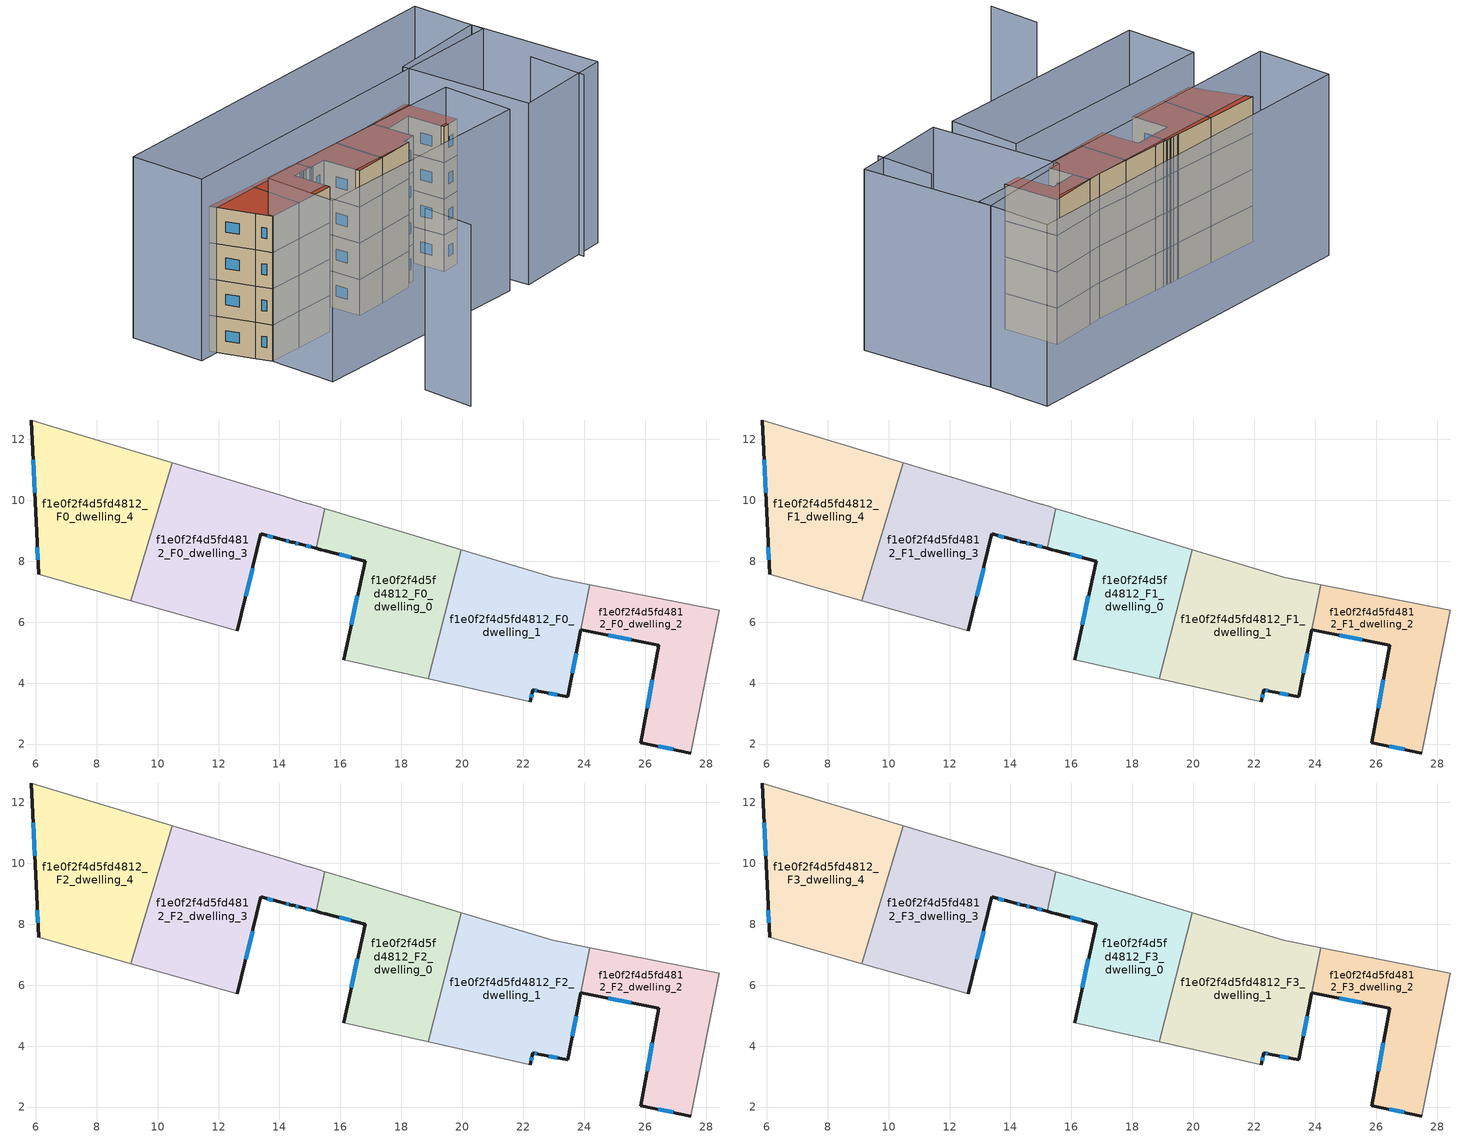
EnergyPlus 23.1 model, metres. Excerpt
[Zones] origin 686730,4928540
f1e0f2f4d5fd4812_F0_dwelling_0
 floor ground (EU_floor_Construction): 19.97,8.38 18.88,4.14 16.11,4.76 16.81,8 15.5,8.35 15.36,8.38 15.21,8.42 15.49,9.73 15.78,9.64 16.64,9.38 16.69,9.37 z0
 wall outside (EU_wall_Construction): 15.21,8.42 15.36,8.38 15.5,8.35 16.81,8 16.11,4.76 z0:3
 wall adiabatic (EU_wall_Construction): 19.97,8.38 16.69,9.37 16.64,9.38 15.78,9.64 15.49,9.73 / 16.11,4.76 18.88,4.14 z0:3
 wall to f1e0f2f4d5fd4812_F0_dwelling_3 (EU_wall_Construction): 15.49,9.73 15.21,8.42 z0:3
 wall to f1e0f2f4d5fd4812_F0_dwelling_1 (EU_wall_Construction): 18.88,4.14 19.97,8.38 z0:3
 window (EU_Window_Construction): 16.56,6.86 16.36,5.91 / 15.96,8.23 16.35,8.13 z1.06:1.94
f1e0f2f4d5fd4812_F0_dwelling_1
 floor ground (EU_floor_Construction): 24.18,7.24 23.89,5.75 23.46,3.54 22.51,3.74 22.31,3.78 22.23,3.38 18.88,4.14 19.97,8.38 22.96,7.48 z0
 wall outside (EU_wall_Construction): 22.23,3.38 22.31,3.78 22.51,3.74 23.46,3.54 23.89,5.75 z0:3
 wall adiabatic (EU_wall_Construction): 18.88,4.14 22.23,3.38 / 24.18,7.24 22.96,7.48 19.97,8.38 z0:3
 wall to f1e0f2f4d5fd4812_F0_dwelling_2 (EU_wall_Construction): 23.89,5.75 24.18,7.24 z0:3
 window (EU_Window_Construction): 22.38,3.76 22.44,3.75 / 22.26,3.52 22.28,3.64 / 23.61,4.33 23.74,4.97 / 22.84,3.67 23.12,3.61 z1.06:1.94
f1e0f2f4d5fd4812_F0_dwelling_2
 floor ground (EU_floor_Construction): 28.44,6.39 27.49,1.71 25.86,2.04 26.45,5.25 23.89,5.75 24.18,7.24 z0
 wall outside (EU_wall_Construction): 23.89,5.75 26.45,5.25 25.86,2.04 27.49,1.71 z0:3
 wall adiabatic (EU_wall_Construction): 27.49,1.71 28.44,6.39 24.18,7.24 z0:3
 window (EU_Window_Construction): 26.44,1.93 26.92,1.83 / 26.24,4.11 26.07,3.18 / 24.8,5.57 25.55,5.42 z1.06:1.94
f1e0f2f4d5fd4812_F0_dwelling_3
 floor ground (EU_floor_Construction): 15.05,9.86 15.3,9.79 15.49,9.73 15.21,8.42 14.7,8.55 14.46,8.62 14.41,8.63 14.11,8.71 14,8.74 13.39,8.89 12.62,5.72 9.12,6.71 10.49,11.24 14.15,10.13 14.21,10.12 14.73,9.96 15.01,9.87 z0
 wall outside (EU_wall_Construction): 12.62,5.72 13.39,8.89 14,8.74 14.11,8.71 14.41,8.63 14.46,8.62 14.7,8.55 15.21,8.42 z0:3
 wall adiabatic (EU_wall_Construction): 9.12,6.71 12.62,5.72 / 15.49,9.73 15.3,9.79 15.05,9.86 15.01,9.87 14.73,9.96 14.21,10.12 14.15,10.13 10.49,11.24 z0:3
 wall to f1e0f2f4d5fd4812_F0_dwelling_4 (EU_wall_Construction): 10.49,11.24 9.12,6.71 z0:3
 window (EU_Window_Construction): 14.22,8.68 14.3,8.66 / 13.6,8.84 13.78,8.79 / 12.89,6.84 13.12,7.78 / 14.88,8.51 15.03,8.47 / 14.54,8.6 14.61,8.58 z1.06:1.94
f1e0f2f4d5fd4812_F0_dwelling_4
 floor ground (EU_floor_Construction): 10.49,11.24 9.12,6.71 6.1,7.57 6.03,8.95 5.85,12.63 z0
 wall outside (EU_wall_Construction): 5.85,12.63 6.03,8.95 6.1,7.57 z0:3
 wall adiabatic (EU_wall_Construction): 10.49,11.24 5.85,12.63 / 6.1,7.57 9.12,6.71 z0:3
 window (EU_Window_Construction): 6.05,8.46 6.07,8.05 / 5.91,11.33 5.97,10.25 z1.06:1.94
f1e0f2f4d5fd4812_F1_dwelling_0
 floor to f1e0f2f4d5fd4812_F0_dwelling_0 (EU_floor_Construction): 19.97,8.38 18.88,4.14 16.11,4.76 16.81,8 15.5,8.35 15.36,8.38 15.21,8.42 15.49,9.73 15.78,9.64 16.64,9.38 16.69,9.37 z3
 wall outside (EU_wall_Construction): 15.21,8.42 15.36,8.38 15.5,8.35 16.81,8 16.11,4.76 z3:6
 wall adiabatic (EU_wall_Construction): 19.97,8.38 16.69,9.37 16.64,9.38 15.78,9.64 15.49,9.73 / 16.11,4.76 18.88,4.14 z3:6
 wall to f1e0f2f4d5fd4812_F1_dwelling_3 (EU_wall_Construction): 15.49,9.73 15.21,8.42 z3:6
 wall to f1e0f2f4d5fd4812_F1_dwelling_1 (EU_wall_Construction): 18.88,4.14 19.97,8.38 z3:6
 window (EU_Window_Construction): 16.56,6.86 16.36,5.91 / 15.96,8.23 16.35,8.13 z4.06:4.94
f1e0f2f4d5fd4812_F1_dwelling_1
 floor to f1e0f2f4d5fd4812_F0_dwelling_1 (EU_floor_Construction): 24.18,7.24 23.89,5.75 23.46,3.54 22.51,3.74 22.31,3.78 22.23,3.38 18.88,4.14 19.97,8.38 22.96,7.48 z3
 wall outside (EU_wall_Construction): 22.23,3.38 22.31,3.78 22.51,3.74 23.46,3.54 23.89,5.75 z3:6
 wall adiabatic (EU_wall_Construction): 18.88,4.14 22.23,3.38 / 24.18,7.24 22.96,7.48 19.97,8.38 z3:6
 wall to f1e0f2f4d5fd4812_F1_dwelling_2 (EU_wall_Construction): 23.89,5.75 24.18,7.24 z3:6
 window (EU_Window_Construction): 22.38,3.76 22.44,3.75 / 22.26,3.52 22.28,3.64 / 23.61,4.33 23.74,4.97 / 22.84,3.67 23.12,3.61 z4.06:4.94
f1e0f2f4d5fd4812_F1_dwelling_2
 floor to f1e0f2f4d5fd4812_F0_dwelling_2 (EU_floor_Construction): 28.44,6.39 27.49,1.71 25.86,2.04 26.45,5.25 23.89,5.75 24.18,7.24 z3
 wall outside (EU_wall_Construction): 23.89,5.75 26.45,5.25 25.86,2.04 27.49,1.71 z3:6
 wall adiabatic (EU_wall_Construction): 27.49,1.71 28.44,6.39 24.18,7.24 z3:6
 window (EU_Window_Construction): 26.44,1.93 26.92,1.83 / 26.24,4.11 26.07,3.18 / 24.8,5.57 25.55,5.42 z4.06:4.94
f1e0f2f4d5fd4812_F1_dwelling_3
 floor to f1e0f2f4d5fd4812_F0_dwelling_3 (EU_floor_Construction): 15.05,9.86 15.3,9.79 15.49,9.73 15.21,8.42 14.7,8.55 14.46,8.62 14.41,8.63 14.11,8.71 14,8.74 13.39,8.89 12.62,5.72 9.12,6.71 10.49,11.24 14.15,10.13 14.21,10.12 14.73,9.96 15.01,9.87 z3
 wall outside (EU_wall_Construction): 12.62,5.72 13.39,8.89 14,8.74 14.11,8.71 14.41,8.63 14.46,8.62 14.7,8.55 15.21,8.42 z3:6
 wall adiabatic (EU_wall_Construction): 9.12,6.71 12.62,5.72 / 15.49,9.73 15.3,9.79 15.05,9.86 15.01,9.87 14.73,9.96 14.21,10.12 14.15,10.13 10.49,11.24 z3:6
 wall to f1e0f2f4d5fd4812_F1_dwelling_4 (EU_wall_Construction): 10.49,11.24 9.12,6.71 z3:6
 window (EU_Window_Construction): 14.22,8.68 14.3,8.66 / 13.6,8.84 13.78,8.79 / 12.89,6.84 13.12,7.78 / 14.88,8.51 15.03,8.47 / 14.54,8.6 14.61,8.58 z4.06:4.94
f1e0f2f4d5fd4812_F1_dwelling_4
 floor to f1e0f2f4d5fd4812_F0_dwelling_4 (EU_floor_Construction): 10.49,11.24 9.12,6.71 6.1,7.57 6.03,8.95 5.85,12.63 z3
 wall outside (EU_wall_Construction): 5.85,12.63 6.03,8.95 6.1,7.57 z3:6
 wall adiabatic (EU_wall_Construction): 10.49,11.24 5.85,12.63 / 6.1,7.57 9.12,6.71 z3:6
 window (EU_Window_Construction): 6.05,8.46 6.07,8.05 / 5.91,11.33 5.97,10.25 z4.06:4.94
f1e0f2f4d5fd4812_F2_dwelling_0
 floor to f1e0f2f4d5fd4812_F1_dwelling_0 (EU_floor_Construction): 19.97,8.38 18.88,4.14 16.11,4.76 16.81,8 15.5,8.35 15.36,8.38 15.21,8.42 15.49,9.73 15.78,9.64 16.64,9.38 16.69,9.37 z6
 wall outside (EU_wall_Construction): 15.21,8.42 15.36,8.38 15.5,8.35 16.81,8 16.11,4.76 z6:9
 wall adiabatic (EU_wall_Construction): 19.97,8.38 16.69,9.37 16.64,9.38 15.78,9.64 15.49,9.73 / 16.11,4.76 18.88,4.14 z6:9
 wall to f1e0f2f4d5fd4812_F2_dwelling_3 (EU_wall_Construction): 15.49,9.73 15.21,8.42 z6:9
 wall to f1e0f2f4d5fd4812_F2_dwelling_1 (EU_wall_Construction): 18.88,4.14 19.97,8.38 z6:9
 window (EU_Window_Construction): 16.56,6.86 16.36,5.91 / 15.96,8.23 16.35,8.13 z7.06:7.94
f1e0f2f4d5fd4812_F2_dwelling_1
 floor to f1e0f2f4d5fd4812_F1_dwelling_1 (EU_floor_Construction): 24.18,7.24 23.89,5.75 23.46,3.54 22.51,3.74 22.31,3.78 22.23,3.38 18.88,4.14 19.97,8.38 22.96,7.48 z6
 wall outside (EU_wall_Construction): 22.23,3.38 22.31,3.78 22.51,3.74 23.46,3.54 23.89,5.75 z6:9
 wall adiabatic (EU_wall_Construction): 18.88,4.14 22.23,3.38 / 24.18,7.24 22.96,7.48 19.97,8.38 z6:9
 wall to f1e0f2f4d5fd4812_F2_dwelling_2 (EU_wall_Construction): 23.89,5.75 24.18,7.24 z6:9
 window (EU_Window_Construction): 22.38,3.76 22.44,3.75 / 22.26,3.52 22.28,3.64 / 23.61,4.33 23.74,4.97 / 22.84,3.67 23.12,3.61 z7.06:7.94
f1e0f2f4d5fd4812_F2_dwelling_2
 floor to f1e0f2f4d5fd4812_F1_dwelling_2 (EU_floor_Construction): 28.44,6.39 27.49,1.71 25.86,2.04 26.45,5.25 23.89,5.75 24.18,7.24 z6
 wall outside (EU_wall_Construction): 23.89,5.75 26.45,5.25 25.86,2.04 27.49,1.71 z6:9
 wall adiabatic (EU_wall_Construction): 27.49,1.71 28.44,6.39 24.18,7.24 z6:9
 window (EU_Window_Construction): 26.44,1.93 26.92,1.83 / 26.24,4.11 26.07,3.18 / 24.8,5.57 25.55,5.42 z7.06:7.94
f1e0f2f4d5fd4812_F2_dwelling_3
 floor to f1e0f2f4d5fd4812_F1_dwelling_3 (EU_floor_Construction): 15.05,9.86 15.3,9.79 15.49,9.73 15.21,8.42 14.7,8.55 14.46,8.62 14.41,8.63 14.11,8.71 14,8.74 13.39,8.89 12.62,5.72 9.12,6.71 10.49,11.24 14.15,10.13 14.21,10.12 14.73,9.96 15.01,9.87 z6
 wall outside (EU_wall_Construction): 12.62,5.72 13.39,8.89 14,8.74 14.11,8.71 14.41,8.63 14.46,8.62 14.7,8.55 15.21,8.42 z6:9
 wall adiabatic (EU_wall_Construction): 9.12,6.71 12.62,5.72 / 15.49,9.73 15.3,9.79 15.05,9.86 15.01,9.87 14.73,9.96 14.21,10.12 14.15,10.13 10.49,11.24 z6:9
 wall to f1e0f2f4d5fd4812_F2_dwelling_4 (EU_wall_Construction): 10.49,11.24 9.12,6.71 z6:9
 window (EU_Window_Construction): 14.22,8.68 14.3,8.66 / 13.6,8.84 13.78,8.79 / 12.89,6.84 13.12,7.78 / 14.88,8.51 15.03,8.47 / 14.54,8.6 14.61,8.58 z7.06:7.94
f1e0f2f4d5fd4812_F2_dwelling_4
 floor to f1e0f2f4d5fd4812_F1_dwelling_4 (EU_floor_Construction): 10.49,11.24 9.12,6.71 6.1,7.57 6.03,8.95 5.85,12.63 z6
 wall outside (EU_wall_Construction): 5.85,12.63 6.03,8.95 6.1,7.57 z6:9
 wall adiabatic (EU_wall_Construction): 10.49,11.24 5.85,12.63 / 6.1,7.57 9.12,6.71 z6:9
 window (EU_Window_Construction): 6.05,8.46 6.07,8.05 / 5.91,11.33 5.97,10.25 z7.06:7.94
f1e0f2f4d5fd4812_F3_dwelling_0
 floor to f1e0f2f4d5fd4812_F2_dwelling_0 (EU_floor_Construction): 19.97,8.38 18.88,4.14 16.11,4.76 16.81,8 15.5,8.35 15.36,8.38 15.21,8.42 15.49,9.73 15.78,9.64 16.64,9.38 16.69,9.37 z9
 wall outside (EU_wall_Construction): 15.21,8.42 15.36,8.38 15.5,8.35 16.81,8 16.11,4.76 z9:12
 wall adiabatic (EU_wall_Construction): 19.97,8.38 16.69,9.37 16.64,9.38 15.78,9.64 15.49,9.73 / 16.11,4.76 18.88,4.14 z9:12
 wall to f1e0f2f4d5fd4812_F3_dwelling_3 (EU_wall_Construction): 15.49,9.73 15.21,8.42 z9:12
 wall to f1e0f2f4d5fd4812_F3_dwelling_1 (EU_wall_Construction): 18.88,4.14 19.97,8.38 z9:12
 window (EU_Window_Construction): 16.56,6.86 16.36,5.91 / 15.96,8.23 16.35,8.13 z10.06:10.94
 roof outside (EU_roof_Construction): 18.88,4.14 19.97,8.38 16.69,9.37 16.64,9.38 15.78,9.64 15.49,9.73 15.21,8.42 15.36,8.38 15.5,8.35 16.81,8 16.11,4.76 z12
f1e0f2f4d5fd4812_F3_dwelling_1
 floor to f1e0f2f4d5fd4812_F2_dwelling_1 (EU_floor_Construction): 24.18,7.24 23.89,5.75 23.46,3.54 22.51,3.74 22.31,3.78 22.23,3.38 18.88,4.14 19.97,8.38 22.96,7.48 z9
 wall outside (EU_wall_Construction): 22.23,3.38 22.31,3.78 22.51,3.74 23.46,3.54 23.89,5.75 z9:12
 wall adiabatic (EU_wall_Construction): 18.88,4.14 22.23,3.38 / 24.18,7.24 22.96,7.48 19.97,8.38 z9:12
 wall to f1e0f2f4d5fd4812_F3_dwelling_2 (EU_wall_Construction): 23.89,5.75 24.18,7.24 z9:12
 window (EU_Window_Construction): 22.38,3.76 22.44,3.75 / 22.26,3.52 22.28,3.64 / 23.61,4.33 23.74,4.97 / 22.84,3.67 23.12,3.61 z10.06:10.94
 roof outside (EU_roof_Construction): 23.46,3.54 23.89,5.75 24.18,7.24 22.96,7.48 19.97,8.38 18.88,4.14 22.23,3.38 22.31,3.78 22.51,3.74 z12
f1e0f2f4d5fd4812_F3_dwelling_2
 floor to f1e0f2f4d5fd4812_F2_dwelling_2 (EU_floor_Construction): 28.44,6.39 27.49,1.71 25.86,2.04 26.45,5.25 23.89,5.75 24.18,7.24 z9
 wall outside (EU_wall_Construction): 23.89,5.75 26.45,5.25 25.86,2.04 27.49,1.71 z9:12
 wall adiabatic (EU_wall_Construction): 27.49,1.71 28.44,6.39 24.18,7.24 z9:12
 window (EU_Window_Construction): 26.44,1.93 26.92,1.83 / 26.24,4.11 26.07,3.18 / 24.8,5.57 25.55,5.42 z10.06:10.94
 roof outside (EU_roof_Construction): 27.49,1.71 28.44,6.39 24.18,7.24 23.89,5.75 26.45,5.25 25.86,2.04 z12
f1e0f2f4d5fd4812_F3_dwelling_3
 floor to f1e0f2f4d5fd4812_F2_dwelling_3 (EU_floor_Construction): 15.05,9.86 15.3,9.79 15.49,9.73 15.21,8.42 14.7,8.55 14.46,8.62 14.41,8.63 14.11,8.71 14,8.74 13.39,8.89 12.62,5.72 9.12,6.71 10.49,11.24 14.15,10.13 14.21,10.12 14.73,9.96 15.01,9.87 z9
 wall outside (EU_wall_Construction): 12.62,5.72 13.39,8.89 14,8.74 14.11,8.71 14.41,8.63 14.46,8.62 14.7,8.55 15.21,8.42 z9:12
 wall adiabatic (EU_wall_Construction): 9.12,6.71 12.62,5.72 / 15.49,9.73 15.3,9.79 15.05,9.86 15.01,9.87 14.73,9.96 14.21,10.12 14.15,10.13 10.49,11.24 z9:12
 wall to f1e0f2f4d5fd4812_F3_dwelling_4 (EU_wall_Construction): 10.49,11.24 9.12,6.71 z9:12
 window (EU_Window_Construction): 14.22,8.68 14.3,8.66 / 13.6,8.84 13.78,8.79 / 12.89,6.84 13.12,7.78 / 14.88,8.51 15.03,8.47 / 14.54,8.6 14.61,8.58 z10.06:10.94
 roof outside (EU_roof_Construction): 15.21,8.42 15.49,9.73 15.3,9.79 15.05,9.86 15.01,9.87 14.73,9.96 14.21,10.12 14.15,10.13 10.49,11.24 9.12,6.71 12.62,5.72 13.39,8.89 14,8.74 14.11,8.71 14.41,8.63 14.46,8.62 14.7,8.55 z12
f1e0f2f4d5fd4812_F3_dwelling_4
 floor to f1e0f2f4d5fd4812_F2_dwelling_4 (EU_floor_Construction): 10.49,11.24 9.12,6.71 6.1,7.57 6.03,8.95 5.85,12.63 z9
 wall outside (EU_wall_Construction): 5.85,12.63 6.03,8.95 6.1,7.57 z9:12
 wall adiabatic (EU_wall_Construction): 10.49,11.24 5.85,12.63 / 6.1,7.57 9.12,6.71 z9:12
 window (EU_Window_Construction): 6.05,8.46 6.07,8.05 / 5.91,11.33 5.97,10.25 z10.06:10.94
 roof outside (EU_roof_Construction): 9.12,6.71 10.49,11.24 5.85,12.63 6.03,8.95 6.1,7.57 z12
shading: 4.64,-9.22 5.95,-4.94 / 32.54,-6.49 33.87,-1.59 / 24.69,-3.81 4.5,2.01 / 4.5,2.01 6.22,8 / 6.22,8 26.42,2.18 / 26.42,2.18 24.69,-3.81 / 26.19,-4.71 28.47,6.57 / 28.47,6.57 37.38,4.77 / 37.38,4.77 35.1,-6.51 / 35.1,-6.51 26.19,-4.71 / 5.8,18.83 38.78,10.02 / 38.78,10.02 37.09,3.7 / 37.09,3.7 4.12,12.51 / 4.12,12.51 5.8,18.83 z0:15
[Building]
EU S2 Campaign: North Axis=0; Terrain=City; Solar Distribution=FullExterior
[Site:Location]
Bologna: Latitude=44.5; Longitude=11.25; Time Zone=1; Elevation=37
[SizingPeriod:WeatherFileDays]
AnnualSizingPeriod: Begin Month=1; Begin Day of Month=1; End Month=12; End Day of Month=31; Day of Week for Start Day=Monday; Use Weather File Daylight Saving Period=No; Use Weather File Rain and Snow Indicators=No
[MATERIAL]
EU_InternalMass_Material: Roughness=MediumRough; Thickness=0.1; Conductivity=1; Density=1800; Specific Heat=900; Thermal Absorptance=0.9; Solar Absorptance=0.7; Visible Absorptance=0.7
[MATERIAL:NOMASS] Roughness=MediumRough; Thermal Absorptance=0.9; Solar Absorptance=0.7; Visible Absorptance=0.7
Name | Thermal Resistance
EU_wall_NoMass | 0.781309
EU_roof_NoMass | 0.418499
EU_floor_NoMass | 0.563442
[WINDOWMATERIAL:SIMPLEGLAZINGSYSTEM]
EU_Window_SimpleGlazing: UFactor=4.32879; Solar Heat Gain Coefficient=0.85; Visible Transmittance=0.85
[CONSTRUCTION]
EU_wall_Construction: EU_wall_NoMass
EU_roof_Construction: EU_roof_NoMass
EU_floor_Construction: EU_floor_NoMass
EU_InternalMass_Construction: EU_InternalMass_Material
EU_Window_Construction: EU_Window_SimpleGlazing
[ZONE] Type=1; Multiplier=1; Ceiling Height=autocalculate; Floor Area=autocalculate; Part of Total Floor Area=Yes
Name | Volume
f1e0f2f4d5fd4812_F0_dwelling_0 | 45.8665
f1e0f2f4d5fd4812_F1_dwelling_0; f1e0f2f4d5fd4812_F2_dwelling_0; f1e0f2f4d5fd4812_F3_dwelling_0 | 45.8657
f1e0f2f4d5fd4812_F0_dwelling_1; f1e0f2f4d5fd4812_F1_dwelling_1; f1e0f2f4d5fd4812_F2_dwelling_1; f1e0f2f4d5fd4812_F3_dwelling_1 | 55.519
f1e0f2f4d5fd4812_F0_dwelling_2 | 36.2161
f1e0f2f4d5fd4812_F1_dwelling_2; f1e0f2f4d5fd4812_F2_dwelling_2; f1e0f2f4d5fd4812_F3_dwelling_2 | 36.2153
f1e0f2f4d5fd4812_F0_dwelling_3 | 57.0227
f1e0f2f4d5fd4812_F1_dwelling_3; f1e0f2f4d5fd4812_F2_dwelling_3; f1e0f2f4d5fd4812_F3_dwelling_3 | 57.0234
f1e0f2f4d5fd4812_F0_dwelling_4 | 57.0403
f1e0f2f4d5fd4812_F1_dwelling_4; f1e0f2f4d5fd4812_F2_dwelling_4; f1e0f2f4d5fd4812_F3_dwelling_4 | 57.0396
[INTERNALMASS] Construction=EU_InternalMass_Construction
Name | Zone or ZoneList | Surface Area
f1e0f2f4d5fd4812_F0_dwelling_0_EU_InternalMass | f1e0f2f4d5fd4812_F0_dwelling_0 | 15.289
f1e0f2f4d5fd4812_F0_dwelling_1_EU_InternalMass | f1e0f2f4d5fd4812_F0_dwelling_1 | 18.5058
f1e0f2f4d5fd4812_F0_dwelling_2_EU_InternalMass | f1e0f2f4d5fd4812_F0_dwelling_2 | 12.0721
f1e0f2f4d5fd4812_F0_dwelling_3_EU_InternalMass | f1e0f2f4d5fd4812_F0_dwelling_3 | 19.0095
f1e0f2f4d5fd4812_F0_dwelling_4_EU_InternalMass | f1e0f2f4d5fd4812_F0_dwelling_4 | 19.0133
f1e0f2f4d5fd4812_F1_dwelling_0_EU_InternalMass | f1e0f2f4d5fd4812_F1_dwelling_0 | 15.289
f1e0f2f4d5fd4812_F1_dwelling_1_EU_InternalMass | f1e0f2f4d5fd4812_F1_dwelling_1 | 18.5058
f1e0f2f4d5fd4812_F1_dwelling_2_EU_InternalMass | f1e0f2f4d5fd4812_F1_dwelling_2 | 12.0721
f1e0f2f4d5fd4812_F1_dwelling_3_EU_InternalMass | f1e0f2f4d5fd4812_F1_dwelling_3 | 19.0095
f1e0f2f4d5fd4812_F1_dwelling_4_EU_InternalMass | f1e0f2f4d5fd4812_F1_dwelling_4 | 19.0133
f1e0f2f4d5fd4812_F2_dwelling_0_EU_InternalMass | f1e0f2f4d5fd4812_F2_dwelling_0 | 15.289
f1e0f2f4d5fd4812_F2_dwelling_1_EU_InternalMass | f1e0f2f4d5fd4812_F2_dwelling_1 | 18.5058
f1e0f2f4d5fd4812_F2_dwelling_2_EU_InternalMass | f1e0f2f4d5fd4812_F2_dwelling_2 | 12.0721
f1e0f2f4d5fd4812_F2_dwelling_3_EU_InternalMass | f1e0f2f4d5fd4812_F2_dwelling_3 | 19.0095
f1e0f2f4d5fd4812_F2_dwelling_4_EU_InternalMass | f1e0f2f4d5fd4812_F2_dwelling_4 | 19.0133
f1e0f2f4d5fd4812_F3_dwelling_0_EU_InternalMass | f1e0f2f4d5fd4812_F3_dwelling_0 | 15.289
f1e0f2f4d5fd4812_F3_dwelling_1_EU_InternalMass | f1e0f2f4d5fd4812_F3_dwelling_1 | 18.5058
f1e0f2f4d5fd4812_F3_dwelling_2_EU_InternalMass | f1e0f2f4d5fd4812_F3_dwelling_2 | 12.0721
f1e0f2f4d5fd4812_F3_dwelling_3_EU_InternalMass | f1e0f2f4d5fd4812_F3_dwelling_3 | 19.0095
f1e0f2f4d5fd4812_F3_dwelling_4_EU_InternalMass | f1e0f2f4d5fd4812_F3_dwelling_4 | 19.0133
[OTHEREQUIPMENT] Fuel Type=Electricity; Design Level Calculation Method=Watts/Area; Power per Zone Floor Area=1; Fraction Latent=0; Fraction Radiant=0; Fraction Lost=0; Carbon Dioxide Generation Rate=0; EndUse Subcategory=EU_Step8_InternalGains
Name | Zone or ZoneList or Space or SpaceList | Schedule
EU_Step8_InternalGain_f1e0f2f4d5fd4812_F0_dwelling_0_f000 | f1e0f2f4d5fd4812_F0_dwelling_0 | EU_Step8_GainSchedule_f1e0f2f4d5fd4812_F0_dwelling_0_f000
EU_Step8_InternalGain_f1e0f2f4d5fd4812_F0_dwelling_1_f000 | f1e0f2f4d5fd4812_F0_dwelling_1 | EU_Step8_GainSchedule_f1e0f2f4d5fd4812_F0_dwelling_1_f000
EU_Step8_InternalGain_f1e0f2f4d5fd4812_F0_dwelling_2_f000 | f1e0f2f4d5fd4812_F0_dwelling_2 | EU_Step8_GainSchedule_f1e0f2f4d5fd4812_F0_dwelling_2_f000
EU_Step8_InternalGain_f1e0f2f4d5fd4812_F0_dwelling_3_f000 | f1e0f2f4d5fd4812_F0_dwelling_3 | EU_Step8_GainSchedule_f1e0f2f4d5fd4812_F0_dwelling_3_f000
EU_Step8_InternalGain_f1e0f2f4d5fd4812_F0_dwelling_4_f000 | f1e0f2f4d5fd4812_F0_dwelling_4 | EU_Step8_GainSchedule_f1e0f2f4d5fd4812_F0_dwelling_4_f000
EU_Step8_InternalGain_f1e0f2f4d5fd4812_F1_dwelling_0_f000 | f1e0f2f4d5fd4812_F1_dwelling_0 | EU_Step8_GainSchedule_f1e0f2f4d5fd4812_F1_dwelling_0_f000
EU_Step8_InternalGain_f1e0f2f4d5fd4812_F1_dwelling_1_f000 | f1e0f2f4d5fd4812_F1_dwelling_1 | EU_Step8_GainSchedule_f1e0f2f4d5fd4812_F1_dwelling_1_f000
EU_Step8_InternalGain_f1e0f2f4d5fd4812_F1_dwelling_2_f000 | f1e0f2f4d5fd4812_F1_dwelling_2 | EU_Step8_GainSchedule_f1e0f2f4d5fd4812_F1_dwelling_2_f000
EU_Step8_InternalGain_f1e0f2f4d5fd4812_F1_dwelling_3_f000 | f1e0f2f4d5fd4812_F1_dwelling_3 | EU_Step8_GainSchedule_f1e0f2f4d5fd4812_F1_dwelling_3_f000
EU_Step8_InternalGain_f1e0f2f4d5fd4812_F1_dwelling_4_f000 | f1e0f2f4d5fd4812_F1_dwelling_4 | EU_Step8_GainSchedule_f1e0f2f4d5fd4812_F1_dwelling_4_f000
EU_Step8_InternalGain_f1e0f2f4d5fd4812_F2_dwelling_0_f000 | f1e0f2f4d5fd4812_F2_dwelling_0 | EU_Step8_GainSchedule_f1e0f2f4d5fd4812_F2_dwelling_0_f000
EU_Step8_InternalGain_f1e0f2f4d5fd4812_F2_dwelling_1_f000 | f1e0f2f4d5fd4812_F2_dwelling_1 | EU_Step8_GainSchedule_f1e0f2f4d5fd4812_F2_dwelling_1_f000
EU_Step8_InternalGain_f1e0f2f4d5fd4812_F2_dwelling_2_f000 | f1e0f2f4d5fd4812_F2_dwelling_2 | EU_Step8_GainSchedule_f1e0f2f4d5fd4812_F2_dwelling_2_f000
EU_Step8_InternalGain_f1e0f2f4d5fd4812_F2_dwelling_3_f000 | f1e0f2f4d5fd4812_F2_dwelling_3 | EU_Step8_GainSchedule_f1e0f2f4d5fd4812_F2_dwelling_3_f000
EU_Step8_InternalGain_f1e0f2f4d5fd4812_F2_dwelling_4_f000 | f1e0f2f4d5fd4812_F2_dwelling_4 | EU_Step8_GainSchedule_f1e0f2f4d5fd4812_F2_dwelling_4_f000
EU_Step8_InternalGain_f1e0f2f4d5fd4812_F3_dwelling_0_f000 | f1e0f2f4d5fd4812_F3_dwelling_0 | EU_Step8_GainSchedule_f1e0f2f4d5fd4812_F3_dwelling_0_f000
EU_Step8_InternalGain_f1e0f2f4d5fd4812_F3_dwelling_1_f000 | f1e0f2f4d5fd4812_F3_dwelling_1 | EU_Step8_GainSchedule_f1e0f2f4d5fd4812_F3_dwelling_1_f000
EU_Step8_InternalGain_f1e0f2f4d5fd4812_F3_dwelling_2_f000 | f1e0f2f4d5fd4812_F3_dwelling_2 | EU_Step8_GainSchedule_f1e0f2f4d5fd4812_F3_dwelling_2_f000
EU_Step8_InternalGain_f1e0f2f4d5fd4812_F3_dwelling_3_f000 | f1e0f2f4d5fd4812_F3_dwelling_3 | EU_Step8_GainSchedule_f1e0f2f4d5fd4812_F3_dwelling_3_f000
EU_Step8_InternalGain_f1e0f2f4d5fd4812_F3_dwelling_4_f000 | f1e0f2f4d5fd4812_F3_dwelling_4 | EU_Step8_GainSchedule_f1e0f2f4d5fd4812_F3_dwelling_4_f000
[ZONEVENTILATION:DESIGNFLOWRATE] Schedule=EU_AlwaysOn; Design Flow Rate Calculation Method=AirChanges/Hour; Air Changes per Hour=0.692607; Ventilation Type=Natural; Fan Pressure Rise=0; Fan Total Efficiency=1; Constant Term Coefficient=1; Temperature Term Coefficient=0; Velocity Term Coefficient=0; Velocity Squared Term Coefficient=0; Minimum Indoor Temperature=-100; Maximum Indoor Temperature=100; Delta Temperature=-100; Minimum Outdoor Temperature=-100; Maximum Outdoor Temperature=100; Maximum Wind Speed=40
Name | Zone or ZoneList or Space or SpaceList
EU_ConstantAir_f1e0f2f4d5fd4812_F0_dwelling_0 | f1e0f2f4d5fd4812_F0_dwelling_0
EU_ConstantAir_f1e0f2f4d5fd4812_F0_dwelling_1 | f1e0f2f4d5fd4812_F0_dwelling_1
EU_ConstantAir_f1e0f2f4d5fd4812_F0_dwelling_2 | f1e0f2f4d5fd4812_F0_dwelling_2
EU_ConstantAir_f1e0f2f4d5fd4812_F0_dwelling_3 | f1e0f2f4d5fd4812_F0_dwelling_3
EU_ConstantAir_f1e0f2f4d5fd4812_F0_dwelling_4 | f1e0f2f4d5fd4812_F0_dwelling_4
EU_ConstantAir_f1e0f2f4d5fd4812_F1_dwelling_0 | f1e0f2f4d5fd4812_F1_dwelling_0
EU_ConstantAir_f1e0f2f4d5fd4812_F1_dwelling_1 | f1e0f2f4d5fd4812_F1_dwelling_1
EU_ConstantAir_f1e0f2f4d5fd4812_F1_dwelling_2 | f1e0f2f4d5fd4812_F1_dwelling_2
EU_ConstantAir_f1e0f2f4d5fd4812_F1_dwelling_3 | f1e0f2f4d5fd4812_F1_dwelling_3
EU_ConstantAir_f1e0f2f4d5fd4812_F1_dwelling_4 | f1e0f2f4d5fd4812_F1_dwelling_4
EU_ConstantAir_f1e0f2f4d5fd4812_F2_dwelling_0 | f1e0f2f4d5fd4812_F2_dwelling_0
EU_ConstantAir_f1e0f2f4d5fd4812_F2_dwelling_1 | f1e0f2f4d5fd4812_F2_dwelling_1
EU_ConstantAir_f1e0f2f4d5fd4812_F2_dwelling_2 | f1e0f2f4d5fd4812_F2_dwelling_2
EU_ConstantAir_f1e0f2f4d5fd4812_F2_dwelling_3 | f1e0f2f4d5fd4812_F2_dwelling_3
EU_ConstantAir_f1e0f2f4d5fd4812_F2_dwelling_4 | f1e0f2f4d5fd4812_F2_dwelling_4
EU_ConstantAir_f1e0f2f4d5fd4812_F3_dwelling_0 | f1e0f2f4d5fd4812_F3_dwelling_0
EU_ConstantAir_f1e0f2f4d5fd4812_F3_dwelling_1 | f1e0f2f4d5fd4812_F3_dwelling_1
EU_ConstantAir_f1e0f2f4d5fd4812_F3_dwelling_2 | f1e0f2f4d5fd4812_F3_dwelling_2
EU_ConstantAir_f1e0f2f4d5fd4812_F3_dwelling_3 | f1e0f2f4d5fd4812_F3_dwelling_3
EU_ConstantAir_f1e0f2f4d5fd4812_F3_dwelling_4 | f1e0f2f4d5fd4812_F3_dwelling_4
[HVACTEMPLATE:THERMOSTAT] Constant Heating Setpoint=20; Constant Cooling Setpoint=50
EU_HeatOnly_f1e0f2f4d5fd4812_F0_dwelling_0; EU_HeatOnly_f1e0f2f4d5fd4812_F0_dwelling_1; EU_HeatOnly_f1e0f2f4d5fd4812_F0_dwelling_2; EU_HeatOnly_f1e0f2f4d5fd4812_F0_dwelling_3; EU_HeatOnly_f1e0f2f4d5fd4812_F0_dwelling_4; EU_HeatOnly_f1e0f2f4d5fd4812_F1_dwelling_0; EU_HeatOnly_f1e0f2f4d5fd4812_F1_dwelling_1; EU_HeatOnly_f1e0f2f4d5fd4812_F1_dwelling_2; EU_HeatOnly_f1e0f2f4d5fd4812_F1_dwelling_3; EU_HeatOnly_f1e0f2f4d5fd4812_F1_dwelling_4; EU_HeatOnly_f1e0f2f4d5fd4812_F2_dwelling_0; EU_HeatOnly_f1e0f2f4d5fd4812_F2_dwelling_1; EU_HeatOnly_f1e0f2f4d5fd4812_F2_dwelling_2; EU_HeatOnly_f1e0f2f4d5fd4812_F2_dwelling_3; EU_HeatOnly_f1e0f2f4d5fd4812_F2_dwelling_4; EU_HeatOnly_f1e0f2f4d5fd4812_F3_dwelling_0; EU_HeatOnly_f1e0f2f4d5fd4812_F3_dwelling_1; EU_HeatOnly_f1e0f2f4d5fd4812_F3_dwelling_2; EU_HeatOnly_f1e0f2f4d5fd4812_F3_dwelling_3; EU_HeatOnly_f1e0f2f4d5fd4812_F3_dwelling_4
[HVACTEMPLATE:ZONE:IDEALLOADSAIRSYSTEM] System Availability Schedule=EU_AlwaysOn; Maximum Heating Supply Air Temperature=50; Minimum Cooling Supply Air Temperature=13; Maximum Heating Supply Air Humidity Ratio=0.0156; Minimum Cooling Supply Air Humidity Ratio=0.0077; Heating Limit=NoLimit; Cooling Limit=NoLimit; Heating Availability Schedule=EU_AlwaysOn; Cooling Availability Schedule=EU_CoolingOff; Dehumidification Control Type=ConstantSensibleHeatRatio; Cooling Sensible Heat Ratio=0.7; Dehumidification Setpoint=60; Humidification Control Type=None; Humidification Setpoint=30; Outdoor Air Method=None; Outdoor Air Flow Rate per Person=0.00944; Outdoor Air Flow Rate per Zone Floor Area=0; Outdoor Air Flow Rate per Zone=0; Demand Controlled Ventilation Type=None; Outdoor Air Economizer Type=NoEconomizer; Heat Recovery Type=None; Sensible Heat Recovery Effectiveness=0.7; Latent Heat Recovery Effectiveness=0.65
Name | Template Thermostat
f1e0f2f4d5fd4812_F0_dwelling_0 | EU_HeatOnly_f1e0f2f4d5fd4812_F0_dwelling_0
f1e0f2f4d5fd4812_F0_dwelling_1 | EU_HeatOnly_f1e0f2f4d5fd4812_F0_dwelling_1
f1e0f2f4d5fd4812_F0_dwelling_2 | EU_HeatOnly_f1e0f2f4d5fd4812_F0_dwelling_2
f1e0f2f4d5fd4812_F0_dwelling_3 | EU_HeatOnly_f1e0f2f4d5fd4812_F0_dwelling_3
f1e0f2f4d5fd4812_F0_dwelling_4 | EU_HeatOnly_f1e0f2f4d5fd4812_F0_dwelling_4
f1e0f2f4d5fd4812_F1_dwelling_0 | EU_HeatOnly_f1e0f2f4d5fd4812_F1_dwelling_0
f1e0f2f4d5fd4812_F1_dwelling_1 | EU_HeatOnly_f1e0f2f4d5fd4812_F1_dwelling_1
f1e0f2f4d5fd4812_F1_dwelling_2 | EU_HeatOnly_f1e0f2f4d5fd4812_F1_dwelling_2
f1e0f2f4d5fd4812_F1_dwelling_3 | EU_HeatOnly_f1e0f2f4d5fd4812_F1_dwelling_3
f1e0f2f4d5fd4812_F1_dwelling_4 | EU_HeatOnly_f1e0f2f4d5fd4812_F1_dwelling_4
f1e0f2f4d5fd4812_F2_dwelling_0 | EU_HeatOnly_f1e0f2f4d5fd4812_F2_dwelling_0
f1e0f2f4d5fd4812_F2_dwelling_1 | EU_HeatOnly_f1e0f2f4d5fd4812_F2_dwelling_1
f1e0f2f4d5fd4812_F2_dwelling_2 | EU_HeatOnly_f1e0f2f4d5fd4812_F2_dwelling_2
f1e0f2f4d5fd4812_F2_dwelling_3 | EU_HeatOnly_f1e0f2f4d5fd4812_F2_dwelling_3
f1e0f2f4d5fd4812_F2_dwelling_4 | EU_HeatOnly_f1e0f2f4d5fd4812_F2_dwelling_4
f1e0f2f4d5fd4812_F3_dwelling_0 | EU_HeatOnly_f1e0f2f4d5fd4812_F3_dwelling_0
f1e0f2f4d5fd4812_F3_dwelling_1 | EU_HeatOnly_f1e0f2f4d5fd4812_F3_dwelling_1
f1e0f2f4d5fd4812_F3_dwelling_2 | EU_HeatOnly_f1e0f2f4d5fd4812_F3_dwelling_2
f1e0f2f4d5fd4812_F3_dwelling_3 | EU_HeatOnly_f1e0f2f4d5fd4812_F3_dwelling_3
f1e0f2f4d5fd4812_F3_dwelling_4 | EU_HeatOnly_f1e0f2f4d5fd4812_F3_dwelling_4
[SIZING:ZONE] Zone Cooling Design Supply Air Temperature Input Method=SupplyAirTemperature; Zone Cooling Design Supply Air Temperature=13; Zone Heating Design Supply Air Temperature Input Method=SupplyAirTemperature; Zone Heating Design Supply Air Temperature=50; Zone Cooling Design Supply Air Humidity Ratio=0.008; Zone Heating Design Supply Air Humidity Ratio=0.008; Cooling Design Air Flow Method=DesignDay; Cooling Design Air Flow Rate=0; Cooling Minimum Air Flow per Zone Floor Area=0.000762; Cooling Minimum Air Flow=0; Cooling Minimum Air Flow Fraction=0.2; Heating Design Air Flow Method=DesignDay; Heating Design Air Flow Rate=0; Heating Maximum Air Flow per Zone Floor Area=0.002032; Heating Maximum Air Flow=0.141576; Heating Maximum Air Flow Fraction=0.3; Account for Dedicated Outdoor Air System=No; Dedicated Outdoor Air System Control Strategy=NeutralSupplyAir; Dedicated Outdoor Air Low Setpoint Temperature for Design=autosize; Dedicated Outdoor Air High Setpoint Temperature for Design=autosize; Zone Load Sizing Method=Sensible Load Only No Latent Load; Zone Latent Cooling Design Supply Air Humidity Ratio Input Method=HumidityRatioDifference; Zone Cooling Design Supply Air Humidity Ratio Difference=0.005; Zone Latent Heating Design Supply Air Humidity Ratio Input Method=HumidityRatioDifference; Zone Humidification Design Supply Air Humidity Ratio Difference=0.005
f1e0f2f4d5fd4812_F0_dwelling_0; f1e0f2f4d5fd4812_F0_dwelling_1; f1e0f2f4d5fd4812_F0_dwelling_2; f1e0f2f4d5fd4812_F0_dwelling_3; f1e0f2f4d5fd4812_F0_dwelling_4; f1e0f2f4d5fd4812_F1_dwelling_0; f1e0f2f4d5fd4812_F1_dwelling_1; f1e0f2f4d5fd4812_F1_dwelling_2; f1e0f2f4d5fd4812_F1_dwelling_3; f1e0f2f4d5fd4812_F1_dwelling_4; f1e0f2f4d5fd4812_F2_dwelling_0; f1e0f2f4d5fd4812_F2_dwelling_1; f1e0f2f4d5fd4812_F2_dwelling_2; f1e0f2f4d5fd4812_F2_dwelling_3; f1e0f2f4d5fd4812_F2_dwelling_4; f1e0f2f4d5fd4812_F3_dwelling_0; f1e0f2f4d5fd4812_F3_dwelling_1; f1e0f2f4d5fd4812_F3_dwelling_2; f1e0f2f4d5fd4812_F3_dwelling_3; f1e0f2f4d5fd4812_F3_dwelling_4
[SCHEDULE:CONSTANT]
Name | Hourly Value
EU_AlwaysOn | 1
EU_CoolingOff | 0
[SCHEDULE:FILE] Column Number=1; Rows to Skip at Top=0; Number of Hours of Data=8760; Column Separator=Comma; Interpolate to Timestep=No; Minutes per Item=60; Adjust Schedule for Daylight Savings=Yes
Name | File
EU_Step8_GainSchedule_f1e0f2f4d5fd4812_F0_dwelling_0_f000 | ../../schedules/f1e0f2f4d5fd4812/f1e0f2f4d5fd4812_F0_dwelling_0_f000_gain.csv
EU_Step8_GainSchedule_f1e0f2f4d5fd4812_F0_dwelling_1_f000 | ../../schedules/f1e0f2f4d5fd4812/f1e0f2f4d5fd4812_F0_dwelling_1_f000_gain.csv
EU_Step8_GainSchedule_f1e0f2f4d5fd4812_F0_dwelling_2_f000 | ../../schedules/f1e0f2f4d5fd4812/f1e0f2f4d5fd4812_F0_dwelling_2_f000_gain.csv
EU_Step8_GainSchedule_f1e0f2f4d5fd4812_F0_dwelling_3_f000 | ../../schedules/f1e0f2f4d5fd4812/f1e0f2f4d5fd4812_F0_dwelling_3_f000_gain.csv
EU_Step8_GainSchedule_f1e0f2f4d5fd4812_F0_dwelling_4_f000 | ../../schedules/f1e0f2f4d5fd4812/f1e0f2f4d5fd4812_F0_dwelling_4_f000_gain.csv
EU_Step8_GainSchedule_f1e0f2f4d5fd4812_F1_dwelling_0_f000 | ../../schedules/f1e0f2f4d5fd4812/f1e0f2f4d5fd4812_F1_dwelling_0_f000_gain.csv
EU_Step8_GainSchedule_f1e0f2f4d5fd4812_F1_dwelling_1_f000 | ../../schedules/f1e0f2f4d5fd4812/f1e0f2f4d5fd4812_F1_dwelling_1_f000_gain.csv
EU_Step8_GainSchedule_f1e0f2f4d5fd4812_F1_dwelling_2_f000 | ../../schedules/f1e0f2f4d5fd4812/f1e0f2f4d5fd4812_F1_dwelling_2_f000_gain.csv
EU_Step8_GainSchedule_f1e0f2f4d5fd4812_F1_dwelling_3_f000 | ../../schedules/f1e0f2f4d5fd4812/f1e0f2f4d5fd4812_F1_dwelling_3_f000_gain.csv
EU_Step8_GainSchedule_f1e0f2f4d5fd4812_F1_dwelling_4_f000 | ../../schedules/f1e0f2f4d5fd4812/f1e0f2f4d5fd4812_F1_dwelling_4_f000_gain.csv
EU_Step8_GainSchedule_f1e0f2f4d5fd4812_F2_dwelling_0_f000 | ../../schedules/f1e0f2f4d5fd4812/f1e0f2f4d5fd4812_F2_dwelling_0_f000_gain.csv
EU_Step8_GainSchedule_f1e0f2f4d5fd4812_F2_dwelling_1_f000 | ../../schedules/f1e0f2f4d5fd4812/f1e0f2f4d5fd4812_F2_dwelling_1_f000_gain.csv
EU_Step8_GainSchedule_f1e0f2f4d5fd4812_F2_dwelling_2_f000 | ../../schedules/f1e0f2f4d5fd4812/f1e0f2f4d5fd4812_F2_dwelling_2_f000_gain.csv
EU_Step8_GainSchedule_f1e0f2f4d5fd4812_F2_dwelling_3_f000 | ../../schedules/f1e0f2f4d5fd4812/f1e0f2f4d5fd4812_F2_dwelling_3_f000_gain.csv
EU_Step8_GainSchedule_f1e0f2f4d5fd4812_F2_dwelling_4_f000 | ../../schedules/f1e0f2f4d5fd4812/f1e0f2f4d5fd4812_F2_dwelling_4_f000_gain.csv
EU_Step8_GainSchedule_f1e0f2f4d5fd4812_F3_dwelling_0_f000 | ../../schedules/f1e0f2f4d5fd4812/f1e0f2f4d5fd4812_F3_dwelling_0_f000_gain.csv
EU_Step8_GainSchedule_f1e0f2f4d5fd4812_F3_dwelling_1_f000 | ../../schedules/f1e0f2f4d5fd4812/f1e0f2f4d5fd4812_F3_dwelling_1_f000_gain.csv
EU_Step8_GainSchedule_f1e0f2f4d5fd4812_F3_dwelling_2_f000 | ../../schedules/f1e0f2f4d5fd4812/f1e0f2f4d5fd4812_F3_dwelling_2_f000_gain.csv
EU_Step8_GainSchedule_f1e0f2f4d5fd4812_F3_dwelling_3_f000 | ../../schedules/f1e0f2f4d5fd4812/f1e0f2f4d5fd4812_F3_dwelling_3_f000_gain.csv
EU_Step8_GainSchedule_f1e0f2f4d5fd4812_F3_dwelling_4_f000 | ../../schedules/f1e0f2f4d5fd4812/f1e0f2f4d5fd4812_F3_dwelling_4_f000_gain.csv
